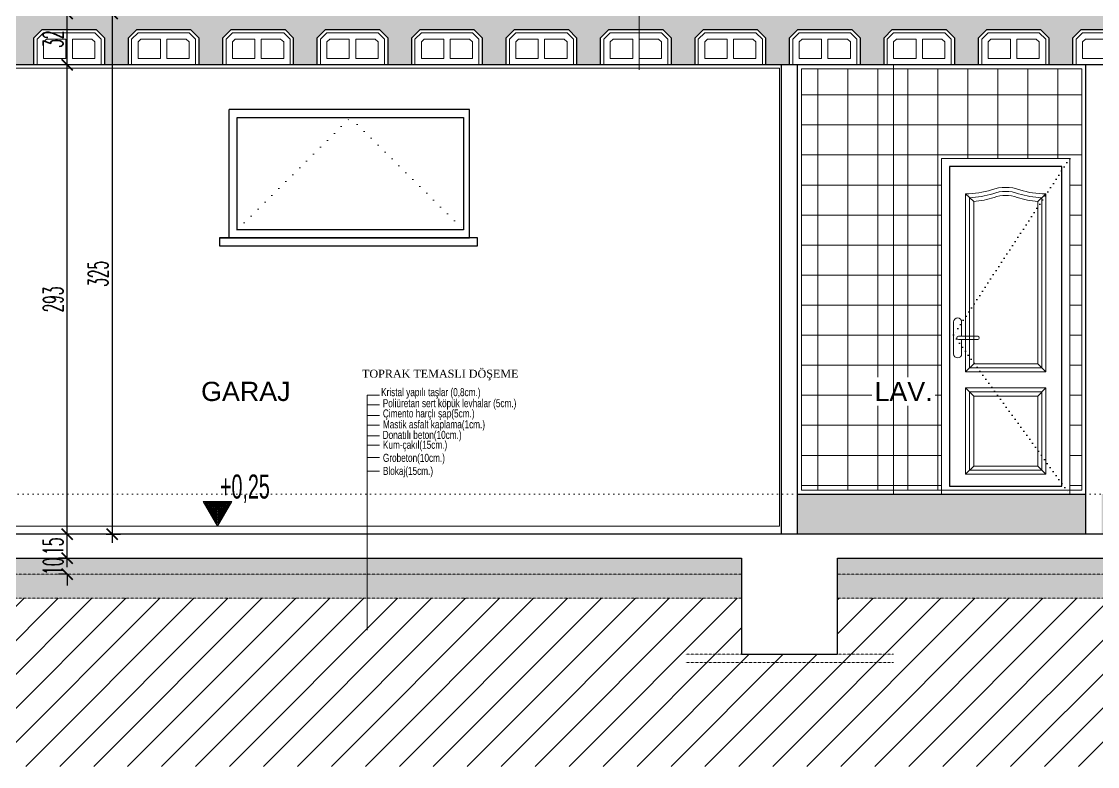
# Model space of a CAD drawing. Extents: x 775040 to 808375, y 4159409 to 4163651.
# Drawn here: x 791480 to 792152, y 4160091 to 4160556 of the extents above; entities that cross this region are included whole.
import ezdxf

# ---------------------------------------------------------------- set-up
doc = ezdxf.new("R2010")
doc.units = 0
doc.header["$MEASUREMENT"] = 0
doc.header["$PDMODE"] = 3
for name, pattern in [('ACAD_ISO07W100', [3, 0, -3]), ('DASHED2', [0.1875, 0.125, -0.0625]), ('DOT3', [0.06, 0, -0.06]), ('DUZ', [500, 500])]:
    doc.linetypes.add(name, pattern=pattern)
doc.layers.get('0').update_dxf_attribs({"linetype": 'DUZ'})
for name, color, linetype, lineweight in [('25yazi', 255, 'Continuous', 15), ('kapı', 3, 'Continuous', 9), ('P-HatchLight', 200, 'Continuous', 5), ('P-Levels', 240, 'Continuous', 20), ('P-Oklar', 31, 'Continuous', 18), ('Z_ duvar', 7, 'Continuous', 30), ('Z_asmolen', 53, 'Continuous', 9), ('Z_g3', 3, 'Continuous', 13), ('Z_g4', 4, 'Continuous', 15), ('Z_izdot', 42, 'ACAD_ISO07W100', 9), ('Z_iç ölçü dikey', 111, 'Continuous', 25), ('Z_kesit döşeme', 5, 'Continuous', 30), ('Z_kolon tarama', 171, 'Continuous', 5), ('Z_sıva', 241, 'Continuous', 5), ('Z_tarama', 8, 'Continuous', 5), ('Z_yazı', 4, 'Continuous', 20)]:
    doc.layers.add(name, color=color, linetype=linetype, lineweight=lineweight)
for name, color, linetype in [('GÖRÜNÜŞ7', 1, 'Continuous'), ('IZDOT', 3, 'DOT3'), ('kot', 4, 'Continuous'), ('pencere', 3, 'Continuous')]:
    doc.layers.add(name, color=color, linetype=linetype)
doc.styles.add('10', font='swisscl.ttf', dxfattribs={"height": 10})
doc.styles.add('50', font='swisscl.ttf', dxfattribs={"height": 50})
doc.styles.add('ARIAL', font='ariblk.ttf', dxfattribs={"height": 1})
doc.styles.add('OLCUIC', font='ROMANS.SHX', dxfattribs={"width": 0.5})
doc.styles.add('ÖLÇÜ', font='times.ttf', dxfattribs={"height": 15})
doc.dimstyles.new('ölçü 50', dxfattribs={"dimtxt": 12.5, "dimasz": 7, "dimexe": 5.3, "dimexo": 5, "dimgap": 2.5, "dimtad": 1, "dimdec": 0, "dimzin": 9, "dimdsep": 46, "dimtxsty": 'OLCUIC', "dimblk1": 'ARCHTICK', "dimblk2": 'ARCHTICK', "dimsah": 1, "dimcen": 0, "dimdle": 5.5, "dimadec": 0, "dimazin": 0, "dimtfac": 1, "dimtdec": 0, "dimtix": 1, "dimtofl": 0, "dimtmove": 1, "dimatfit": 3, "dimldrblk": 'ARCHTICK', "dimfxl": 0, "dimtolj": 1, "dimtzin": 0, "dimarcsym": 0})

# ---------------------------------------------------------------- blocks, each defined once
blk = doc.blocks.new('asbnm')
at = {"layer": 'Z_asmolen'}
for p, q in [((44128.83, -2548.34), (44123.66, -2553.51)), ((44123.66, -2570.34), (44123.66, -2553.51)), ((44129.66, -2550.34), (44125.66, -2554.34)), ((44162.49, -2548.34), (44128.83, -2548.34)), ((44161.66, -2550.34), (44129.66, -2550.34)), ((44161.66, -2550.34), (44165.66, -2554.34)), ((44162.49, -2548.34), (44167.66, -2553.51)), ((44167.66, -2570.34), (44167.66, -2553.51)), ((44187.83, -2548.34), (44182.66, -2553.51)), ((44182.66, -2570.34), (44182.66, -2553.51)), ((44188.66, -2550.34), (44184.66, -2554.34)), ((44221.49, -2548.34), (44187.83, -2548.34)), ((44220.66, -2550.34), (44188.66, -2550.34)), ((44220.66, -2550.34), (44224.66, -2554.34)), ((44221.49, -2548.34), (44226.66, -2553.51)), ((44226.66, -2570.34), (44226.66, -2553.51)), ((44125.66, -2570.34), (44125.66, -2554.34)), ((44131.43, -2554.34), (44129.66, -2556.07)), ((44129.66, -2566.34), (44129.66, -2556.07)), ((44143.66, -2554.34), (44131.43, -2554.34)), ((44143.66, -2554.34), (44143.66, -2566.34)), ((44159.76, -2554.34), (44147.66, -2554.34)), ((44147.66, -2554.34), (44147.66, -2566.34)), ((44159.76, -2554.34), (44161.66, -2556.01)), ((44161.66, -2566.34), (44161.66, -2556.01)), ((44165.66, -2570.34), (44165.66, -2554.34)), ((44184.66, -2570.34), (44184.66, -2554.34)), ((44190.43, -2554.34), (44188.66, -2556.07)), ((44188.66, -2566.34), (44188.66, -2556.07)), ((44202.66, -2554.34), (44190.43, -2554.34)), ((44202.66, -2554.34), (44202.66, -2566.34)), ((44218.76, -2554.34), (44206.66, -2554.34)), ((44206.66, -2554.34), (44206.66, -2566.34)), ((44218.76, -2554.34), (44220.66, -2556.01)), ((44220.66, -2566.34), (44220.66, -2556.01)), ((44224.66, -2570.34), (44224.66, -2554.34)), ((44143.66, -2566.34), (44129.66, -2566.34)), ((44161.66, -2566.34), (44147.66, -2566.34)), ((44202.66, -2566.34), (44188.66, -2566.34)), ((44220.66, -2566.34), (44206.66, -2566.34)), ((44167.66, -2570.34), (44123.66, -2570.34)), ((44226.66, -2570.34), (44182.66, -2570.34))]:
    blk.add_line(p, q, dxfattribs=at)
blk = doc.blocks.new('_ARCHTICK')
at = {"color": 0, "linetype": 'ByBlock', "const_width": 0.15}
blk.add_lwpolyline([(-0.5, -0.5), (0.5, 0.5)], dxfattribs=at)
blk = doc.blocks.new('*D1000')
at = {"layer": 'Defpoints', "color": 0, "linetype": 'Continuous', "transparency": 16777216}
for p in [(791508.57, 4160221.14), (791508.57, 4160221.14), (791508.57, 4160211.14)]:
    blk.add_point(p, dxfattribs=at)
at = {"layer": 'Z_iç ölçü dikey', "color": 0, "linetype": 'Continuous', "lineweight": -2, "transparency": 16777216}
for p, q in [((791508.57, 4160221.14), (791508.57, 4160228.14)), ((791508.57, 4160221.14), (791503.27, 4160221.14)), ((791508.57, 4160211.14), (791503.27, 4160211.14)), ((791508.57, 4160211.14), (791508.57, 4160204.14))]:
    blk.add_line(p, q, dxfattribs=at)
at = {"layer": 'Z_iç ölçü dikey', "color": 0, "linetype": 'Continuous', "lineweight": -2, "transparency": 16777216, "xscale": 7, "yscale": 7, "zscale": 7}
for p, rotation in [((791508.57, 4160221.14), 270), ((791508.57, 4160211.14), 90)]:
    blk.add_blockref('_ARCHTICK', p, dxfattribs=dict(at, rotation=rotation))
at = {"layer": 'Z_iç ölçü dikey', "color": 0, "linetype": 'Continuous', "transparency": 16777216, "insert": (791499.82, 4160216.14), "char_height": 12.5, "attachment_point": 5, "rotation": 90, "style": 'OLCUIC'}
blk.add_mtext('\\A1;10', dxfattribs=at)
blk = doc.blocks.new('*D1001')
at = {"layer": 'Defpoints', "color": 0, "linetype": 'Continuous', "transparency": 16777216}
for p in [(791508.57, 4160236.14), (791508.57, 4160236.14), (791508.57, 4160221.14)]:
    blk.add_point(p, dxfattribs=at)
at = {"layer": 'Z_iç ölçü dikey', "color": 0, "linetype": 'Continuous', "lineweight": -2, "transparency": 16777216}
for p, q in [((791508.57, 4160215.64), (791508.57, 4160241.64)), ((791508.57, 4160236.14), (791503.27, 4160236.14)), ((791508.57, 4160221.14), (791503.27, 4160221.14))]:
    blk.add_line(p, q, dxfattribs=at)
at = {"layer": 'Z_iç ölçü dikey', "color": 0, "linetype": 'Continuous', "lineweight": -2, "transparency": 16777216, "xscale": 7, "yscale": 7, "zscale": 7}
for p, rotation in [((791508.57, 4160236.14), 90), ((791508.57, 4160221.14), 270)]:
    blk.add_blockref('_ARCHTICK', p, dxfattribs=dict(at, rotation=rotation))
at = {"layer": 'Z_iç ölçü dikey', "color": 0, "linetype": 'Continuous', "transparency": 16777216, "insert": (791499.82, 4160228.64), "char_height": 12.5, "attachment_point": 5, "rotation": 90, "style": 'OLCUIC'}
blk.add_mtext('\\A1;15', dxfattribs=at)
blk = doc.blocks.new('*D1002')
at = {"layer": 'Defpoints', "color": 0, "linetype": 'Continuous', "transparency": 16777216}
for p in [(791508.57, 4160529.14), (791509.87, 4160529.14), (791508.57, 4160236.14)]:
    blk.add_point(p, dxfattribs=at)
at = {"layer": 'Z_iç ölçü dikey', "color": 0, "linetype": 'Continuous', "lineweight": -2, "transparency": 16777216}
for p, q in [((791508.57, 4160230.64), (791508.57, 4160534.64)), ((791508.57, 4160529.14), (791503.27, 4160529.14)), ((791508.57, 4160236.14), (791503.27, 4160236.14))]:
    blk.add_line(p, q, dxfattribs=at)
at = {"layer": 'Z_iç ölçü dikey', "color": 0, "linetype": 'Continuous', "lineweight": -2, "transparency": 16777216, "xscale": 7, "yscale": 7, "zscale": 7}
for p, rotation in [((791508.57, 4160529.14), 90), ((791508.57, 4160236.14), 270)]:
    blk.add_blockref('_ARCHTICK', p, dxfattribs=dict(at, rotation=rotation))
at = {"layer": 'Z_iç ölçü dikey', "color": 0, "linetype": 'Continuous', "transparency": 16777216, "insert": (791499.82, 4160382.64), "char_height": 12.5, "attachment_point": 5, "rotation": 90, "style": 'OLCUIC'}
blk.add_mtext('\\A1;293', dxfattribs=at)
blk = doc.blocks.new('*D1003')
at = {"layer": 'Defpoints', "color": 0, "linetype": 'Continuous', "transparency": 16777216}
for p in [(791508.57, 4160561.14), (791509.87, 4160561.14), (791509.87, 4160529.14)]:
    blk.add_point(p, dxfattribs=at)
at = {"layer": 'Z_iç ölçü dikey', "color": 0, "linetype": 'Continuous', "lineweight": -2, "transparency": 16777216}
for p, q in [((791508.57, 4160561.14), (791503.27, 4160561.14)), ((791508.57, 4160523.64), (791508.57, 4160566.64)), ((791508.57, 4160529.14), (791503.27, 4160529.14))]:
    blk.add_line(p, q, dxfattribs=at)
at = {"layer": 'Z_iç ölçü dikey', "color": 0, "linetype": 'Continuous', "lineweight": -2, "transparency": 16777216, "xscale": 7, "yscale": 7, "zscale": 7}
for p, rotation in [((791508.57, 4160561.14), 90), ((791508.57, 4160529.14), 270)]:
    blk.add_blockref('_ARCHTICK', p, dxfattribs=dict(at, rotation=rotation))
at = {"layer": 'Z_iç ölçü dikey', "color": 0, "linetype": 'Continuous', "transparency": 16777216, "insert": (791499.82, 4160545.14), "char_height": 12.5, "attachment_point": 5, "rotation": 90, "style": 'OLCUIC'}
blk.add_mtext('\\A1;32', dxfattribs=at)
blk = doc.blocks.new('KOTLAMAGORUNUS KESITTE')
at = {"layer": 'P-HatchLight'}
for points in [[(0.1521, 0.1484), (0.0722, 0.01), (-0.0077, 0.1484)], [(0.1434, 0.1434), (0.0722, 0.02), (0.0009, 0.1434)], [(0.1348, 0.1384), (0.0722, 0.03), (0.0096, 0.1384)], [(0.1261, 0.1334), (0.0722, 0.04), (0.0183, 0.1334)], [(0.1175, 0.1284), (0.0722, 0.05), (0.0269, 0.1284)], [(0.1088, 0.1234), (0.0722, 0.06), (0.0356, 0.1234)], [(0.1001, 0.1184), (0.0722, 0.07), (0.0442, 0.1184)], [(0.0915, 0.1134), (0.0722, 0.08), (0.0529, 0.1134)], [(0.0828, 0.1084), (0.0722, 0.09), (0.0616, 0.1084)], [(0.0742, 0.1034), (0.0722, 0.1), (0.0702, 0.1034)]]:
    blk.add_lwpolyline(points, close=True, dxfattribs=at)
at = {"layer": 'P-Oklar', "color": 2, "ltscale": 0.5}
blk.add_line((0, 0), (0.7795, 0), dxfattribs=at)
blk.add_lwpolyline([(-0.0164, 0.1534), (0.0722, 0), (0.1608, 0.1534)], close=True, dxfattribs=at)
at = {"layer": 'P-Levels', "color": 7, "style": '50', "width": 0.8}
blk.add_attdef('%%P0.00', (-0.0314, 0.1775), '', height=0.15, dxfattribs=at)
blk = doc.blocks.new('*D1283')
at = {"layer": 'Defpoints', "color": 0, "linetype": 'Continuous', "transparency": 16777216}
for p in [(791528.03, 4160561.14), (791528.03, 4160236.14), (791536.66, 4160236.14)]:
    blk.add_point(p, dxfattribs=at)
at = {"layer": 'Z_yazı', "color": 0, "linetype": 'Continuous', "lineweight": -2, "transparency": 16777216}
for p, q in [((791533.03, 4160561.14), (791541.96, 4160561.14)), ((791536.66, 4160566.64), (791536.66, 4160230.64)), ((791533.03, 4160236.14), (791541.96, 4160236.14))]:
    blk.add_line(p, q, dxfattribs=at)
at = {"layer": 'Z_yazı', "color": 0, "linetype": 'Continuous', "lineweight": -2, "transparency": 16777216, "xscale": 7, "yscale": 7, "zscale": 7}
for p, rotation in [((791536.66, 4160561.14), 90), ((791536.66, 4160236.14), 270)]:
    blk.add_blockref('_ARCHTICK', p, dxfattribs=dict(at, rotation=rotation))
at = {"layer": 'Z_yazı', "color": 0, "linetype": 'Continuous', "transparency": 16777216, "insert": (791527.91, 4160398.64), "char_height": 12.5, "attachment_point": 5, "rotation": 90, "style": 'OLCUIC'}
blk.add_mtext('\\A1;325', dxfattribs=at)

msp = doc.modelspace()

# ---------------------------------------------------------------- hatches: boundary and pattern name
at = {"layer": 'Z_kolon tarama'}
h = msp.add_hatch(dxfattribs=at)
h.set_pattern_fill('ANSI33', color=256, scale=15, style=0)
h.paths.add_polyline_path([(791865.96, 4160561.14), (791344.87, 4160561.14), (791344.87, 4160529.14), (791369.87, 4160529.14), (791369.87, 4160545.97), (791375.04, 4160551.14), (791408.69, 4160551.14), (791413.87, 4160545.97), (791413.87, 4160529.14), (791428.87, 4160529.14), (791428.87, 4160545.97), (791434.04, 4160551.14), (791467.69, 4160551.14), (791472.87, 4160545.97), (791472.87, 4160529.14), (791487.87, 4160529.14), (791487.87, 4160545.97), (791493.04, 4160551.14), (791526.69, 4160551.14), (791531.87, 4160545.97), (791531.87, 4160529.14), (791546.87, 4160529.14), (791546.87, 4160545.97), (791552.04, 4160551.14), (791585.69, 4160551.14), (791590.87, 4160545.97), (791590.87, 4160529.14), (791605.87, 4160529.14), (791605.87, 4160545.97), (791611.04, 4160551.14), (791644.69, 4160551.14), (791649.87, 4160545.97), (791649.87, 4160529.14), (791664.87, 4160529.14), (791664.87, 4160545.97), (791670.04, 4160551.14), (791703.69, 4160551.14), (791708.87, 4160545.97), (791708.87, 4160529.14), (791723.87, 4160529.14), (791723.87, 4160545.97), (791729.04, 4160551.14), (791762.69, 4160551.14), (791767.87, 4160545.97), (791767.87, 4160529.14), (791782.87, 4160529.14), (791782.87, 4160545.97), (791788.04, 4160551.14), (791821.69, 4160551.14), (791826.87, 4160545.97), (791826.87, 4160529.14), (791841.87, 4160529.14), (791841.87, 4160545.97), (791847.04, 4160551.14), (791865.96, 4160551.14)])
h = msp.add_hatch(dxfattribs=at)
h.set_pattern_fill('ANSI33', color=256, scale=15, style=0)
h.paths.add_polyline_path([(792336.31, 4160561.14), (791865.96, 4160561.14), (791865.96, 4160551.14), (791880.69, 4160551.14), (791885.87, 4160545.97), (791885.87, 4160529.14), (791900.87, 4160529.14), (791900.87, 4160545.97), (791906.04, 4160551.14), (791939.69, 4160551.14), (791944.87, 4160545.97), (791944.87, 4160529.14), (791959.87, 4160529.14), (791959.87, 4160545.97), (791965.04, 4160551.14), (791998.69, 4160551.14), (792003.87, 4160545.97), (792003.87, 4160529.14), (792018.87, 4160529.14), (792018.87, 4160545.97), (792024.04, 4160551.14), (792057.69, 4160551.14), (792062.87, 4160545.97), (792062.87, 4160529.14), (792077.87, 4160529.14), (792077.87, 4160545.97), (792083.04, 4160551.14), (792116.69, 4160551.14), (792121.87, 4160545.97), (792121.87, 4160529.14), (792136.87, 4160529.14), (792136.87, 4160545.97), (792142.04, 4160551.14), (792175.69, 4160551.14), (792180.87, 4160545.97), (792180.87, 4160529.14), (792195.87, 4160529.14), (792195.87, 4160545.97), (792201.04, 4160551.14), (792234.69, 4160551.14), (792239.87, 4160545.97), (792239.87, 4160529.14), (792254.87, 4160529.14), (792254.87, 4160545.97), (792260.04, 4160551.14), (792293.69, 4160551.14), (792298.87, 4160545.97), (792298.87, 4160529.14), (792336.31, 4160529.14)])
h.paths.add_polyline_path([(792262.15, 4160536.96), (792262.15, 4160553.33), (792243.4, 4160553.33), (792243.4, 4160536.96)], flags=25)
at = {"layer": 'Z_tarama'}
h = msp.add_hatch(dxfattribs=at)
h.set_pattern_fill('ANSI38', color=256, scale=30, style=0)
h.set_pattern_definition([(45, (-69547.51, -29927.1526), (-2.6516504294, 2.6516504294), []), (135, (-69547.51, -29927.1526), (-7.9549512883, 2.6516504294), [9.375, -5.625])])
h.paths.add_polyline_path([(792329.87, 4160261.14), (792154.87, 4160261.14), (792154.87, 4160236.14), (792329.87, 4160236.14)])
h.paths.add_polyline_path([(792144.87, 4160261.14), (791964.87, 4160261.14), (791964.87, 4160236.14), (792144.87, 4160236.14)])
h.paths.add_polyline_path([(793014.87, 4160261.14), (792372.87, 4160261.14), (792372.87, 4160236.14), (793014.87, 4160236.14)])
h.paths.add_polyline_path([(793389.87, 4160261.14), (793024.87, 4160261.14), (793024.87, 4160236.14), (793389.87, 4160236.14)])
h.paths.add_polyline_path([(793849.87, 4160261.14), (793844.37, 4160261.14), (793399.87, 4160261.14), (793399.87, 4160236.14), (793849.87, 4160236.14)])
at = {"layer": 'Z_tarama', "ltscale": 50}
h = msp.add_hatch(dxfattribs=at)
h.set_pattern_fill('AR-HBONE', color=256, scale=0.7, style=0)
h.set_pattern_definition([(45, (-69547.51, -29927.1526), (3e-16, 3.9597979746), [8.4, -2.8]), (135, (-69545.5302, -29925.1727), (3e-16, 3.9597979746), [8.4, -2.8])])
h.paths.add_polyline_path([(791929.87, 4160221.14), (791404.87, 4160221.14), (791404.87, 4160211.14), (791929.87, 4160211.14)])
h.paths.add_polyline_path([(792329.87, 4160221.14), (791989.87, 4160221.14), (791989.87, 4160211.14), (792329.87, 4160211.14)])
h.paths.add_polyline_path([(792989.87, 4160221.14), (792389.87, 4160221.14), (792389.87, 4160211.14), (792989.87, 4160211.14)])
h.paths.add_polyline_path([(793814.87, 4160221.14), (793049.87, 4160221.14), (793049.87, 4160211.14), (793814.87, 4160211.14)])
at = {"layer": 'Z_tarama'}
h = msp.add_hatch(dxfattribs=at)
h.set_pattern_fill('ANSI31', color=256, scale=120, style=0)
h.set_pattern_definition([(45, (-69547.51, -29927.153), (-10.60660172, 10.60660172), [])])
h.paths.add_polyline_path([(794344.22, 4160211.14), (793874.87, 4160211.14), (793874.87, 4160161.14), (793814.87, 4160161.14), (793814.87, 4160196.14), (793049.87, 4160196.14), (793049.87, 4160161.14), (792989.87, 4160161.14), (792989.87, 4160196.14), (792389.87, 4160196.14), (792389.87, 4160161.14), (792329.87, 4160161.14), (792329.87, 4160196.14), (791989.87, 4160196.14), (791989.87, 4160161.14), (791929.87, 4160161.14), (791929.87, 4160196.14), (791404.87, 4160196.14), (791404.87, 4160161.14), (791344.87, 4160161.14), (791344.87, 4160211.14), (790610.67, 4160211.14), (790610.67, 4160091.14), (794344.22, 4160091.14)])
at = {"layer": 'Z_tarama', "linetype": 'DASHED2'}
h = msp.add_hatch(dxfattribs=at)
h.set_pattern_fill('EARTH', color=256, scale=25, angle=45, style=0)
h.set_pattern_definition([(45, (-69547.51, -29927.1526), (9e-16, 8.838834765), [6.25, -6.25]), (45, (-69549.1674, -29925.495), (9e-16, 8.838834765), [6.25, -6.25]), (45, (-69550.8247, -29923.838), (9e-16, 8.838834765), [6.25, -6.25]), (135, (-69550.8247, -29922.733), (-8.838834765, 9e-16), [6.25, -6.25]), (135, (-69549.1674, -29921.076), (-8.838834765, 9e-16), [6.25, -6.25]), (135, (-69547.51, -29919.4186), (-8.838834765, 9e-16), [6.25, -6.25])])
h.paths.add_polyline_path([(793814.87, 4160211.14), (793049.87, 4160211.14), (793049.87, 4160196.14), (793814.87, 4160196.14)])
h.paths.add_polyline_path([(792989.87, 4160211.14), (792389.87, 4160211.14), (792389.87, 4160196.14), (792989.87, 4160196.14)])
h.paths.add_polyline_path([(792329.87, 4160211.14), (791989.87, 4160211.14), (791989.87, 4160196.14), (792329.87, 4160196.14)])
h.paths.add_polyline_path([(791929.87, 4160211.14), (791404.87, 4160211.14), (791404.87, 4160196.14), (791929.87, 4160196.14)])

# ---------------------------------------------------------------- linework, layer by layer
at = {"layer": 'GÖRÜNÜŞ7', "color": 21}
msp.add_lwpolyline([(792129.87, 4160266.14), (792129.87, 4160465.64), (792059.87, 4160465.64), (792059.87, 4160266.14), (792129.87, 4160266.14)], dxfattribs=at)
at = {"layer": 'IZDOT', "ltscale": 50}
msp.add_lwpolyline([(792134.87, 4160470.64), (792062.37, 4160360.48), (792134.87, 4160261.14)], dxfattribs=at)
at = {"layer": 'kapı', "color": 8}
for p, q in [((792069.87, 4160448.62), (792074.87, 4160443.79)), ((792119.87, 4160448.62), (792114.87, 4160443.79)), ((792062.37, 4160368.64), (792062.37, 4160348.64)), ((792067.37, 4160368.64), (792067.37, 4160359.64)), ((792065.37, 4160359.64), (792077.37, 4160359.64)), ((792065.37, 4160357.64), (792077.37, 4160357.64)), ((792067.37, 4160357.64), (792067.37, 4160348.64)), ((792074.87, 4160342.39), (792069.87, 4160337.39)), ((792114.87, 4160342.39), (792119.87, 4160337.39)), ((792074.87, 4160322.39), (792069.87, 4160327.39)), ((792114.87, 4160322.39), (792119.87, 4160327.39)), ((792074.87, 4160278.64), (792069.87, 4160273.64)), ((792114.87, 4160278.64), (792119.87, 4160273.64))]:
    msp.add_line(p, q, dxfattribs=at)
at = {"layer": 'kapı', "color": 4}
msp.add_lwpolyline([(792054.87, 4160261.14), (792134.87, 4160261.14), (792134.87, 4160470.64), (792054.87, 4160470.64), (792054.87, 4160261.14)], close=True, dxfattribs=at)
at = {"layer": 'kapı', "color": 8}
for points in [[(792069.87, 4160337.39), (792119.87, 4160337.39), (792119.87, 4160448.62, -0.080625), (792103.72, 4160451.04, 0.179597), (792086.02, 4160451.05, -0.080569), (792069.87, 4160448.62)], [(792074.87, 4160342.39), (792114.87, 4160342.39), (792114.87, 4160443.79, -0.058444), (792102.07, 4160446.32, 0.18226), (792087.66, 4160446.32, -0.058407), (792074.87, 4160443.79)]]:
    msp.add_lwpolyline(points, format="xyb", close=True, dxfattribs=at)
at = {"layer": 'kapı', "color": 9}
msp.add_lwpolyline([(792072.37, 4160339.89), (792117.37, 4160339.89), (792117.37, 4160446.15, -0.069005), (792102.9, 4160448.68, 0.180835), (792086.84, 4160448.68, -0.06896), (792072.37, 4160446.15)], format="xyb", close=True, dxfattribs=at)
at = {"layer": 'kapı', "color": 8}
msp.add_lwpolyline([(792069.87, 4160327.39), (792069.87, 4160273.64), (792119.87, 4160273.64), (792119.87, 4160327.39), (792069.87, 4160327.39)], dxfattribs=at)
at = {"layer": 'kapı', "color": 9}
msp.add_lwpolyline([(792072.37, 4160324.89), (792072.37, 4160276.14), (792117.37, 4160276.14), (792117.37, 4160324.89)], close=True, dxfattribs=at)
at = {"layer": 'kapı', "color": 8}
msp.add_lwpolyline([(792074.87, 4160322.39), (792074.87, 4160278.64), (792114.87, 4160278.64), (792114.87, 4160322.39)], close=True, dxfattribs=at)
for centre, radius, start, end in [((792064.87, 4160368.64), 2.5, 0, 180), ((792065.37, 4160358.64), 1, 90, 270), ((792077.37, 4160358.64), 1, 270, 90), ((792064.87, 4160348.64), 2.5, 180, 0)]:
    msp.add_arc(centre, radius, start, end, dxfattribs=at)
at = {"layer": 'pencere', "color": 5}
for p, q in [((791609.87, 4160421.14), (791609.87, 4160501.14)), ((791759.87, 4160501.14), (791609.87, 4160501.14)), ((791759.87, 4160421.14), (791759.87, 4160501.14)), ((791603.86, 4160421.14), (791759.87, 4160421.14)), ((791764.87, 4160421.14), (791603.86, 4160421.14)), ((791603.86, 4160421.14), (791603.86, 4160416.14)), ((791764.87, 4160416.14), (791764.87, 4160421.14)), ((791603.86, 4160416.14), (791764.87, 4160416.14))]:
    msp.add_line(p, q, dxfattribs=at)
at = {"layer": 'pencere', "color": 21}
for p, q in [((791614.87, 4160426.14), (791614.87, 4160496.14)), ((791614.87, 4160496.14), (791756.19, 4160496.14)), ((791756.19, 4160496.14), (791756.19, 4160426.14)), ((791756.19, 4160426.14), (791614.87, 4160426.14))]:
    msp.add_line(p, q, dxfattribs=at)
at = {"layer": 'Z_ duvar', "ltscale": 50}
for p, q in [((791954.87, 4160236.14), (791954.87, 4160529.14)), ((791964.87, 4160236.14), (791964.87, 4160529.14)), ((792144.87, 4160236.14), (792144.87, 4160529.14))]:
    msp.add_line(p, q, dxfattribs=at)
at = {"layer": 'Z_g3'}
for p, q in [((791865.96, 4160618.18), (791865.96, 4160525.91)), ((791703.64, 4160322.93), (791695.96, 4160322.93)), ((791695.96, 4160322.93), (791695.96, 4160176.14)), ((791703.64, 4160316.8), (791695.96, 4160316.8)), ((791703.64, 4160310.29), (791695.96, 4160310.29)), ((791703.64, 4160304.16), (791695.96, 4160304.16)), ((791703.64, 4160297.59), (791695.96, 4160297.59)), ((791703.64, 4160291.69), (791695.96, 4160291.69)), ((791703.64, 4160283.96), (791695.96, 4160283.96)), ((791703.64, 4160275.55), (791695.96, 4160275.55))]:
    msp.add_line(p, q, dxfattribs=at)
at = {"layer": 'Z_g4', "linetype": 'Continuous'}
msp.add_line((792024.87, 4160261.14), (792024.87, 4160529.14), dxfattribs=at)
at = {"layer": 'Z_izdot', "ltscale": 2}
for p, q in [((791614.87, 4160426.14), (791685.53, 4160496.14)), ((791685.53, 4160496.14), (791756.19, 4160426.14))]:
    msp.add_line(p, q, dxfattribs=at)
at = {"layer": 'Z_izdot'}
msp.add_line((797361.9, 4160261.14), (790665.92, 4160261.14), dxfattribs=at)
at = {"layer": 'Z_iç ölçü dikey', "color": 5, "linetype": 'Continuous'}
for p, q in [((791487.87, 4160545.97), (791493.04, 4160551.14)), ((791493.04, 4160551.14), (791526.69, 4160551.14)), ((791526.69, 4160551.14), (791531.87, 4160545.97)), ((791546.87, 4160545.97), (791552.04, 4160551.14)), ((791552.04, 4160551.14), (791585.69, 4160551.14)), ((791585.69, 4160551.14), (791590.87, 4160545.97)), ((791605.87, 4160545.97), (791611.04, 4160551.14)), ((791611.04, 4160551.14), (791644.69, 4160551.14)), ((791644.69, 4160551.14), (791649.87, 4160545.97)), ((791664.87, 4160545.97), (791670.04, 4160551.14)), ((791670.04, 4160551.14), (791703.69, 4160551.14)), ((791703.69, 4160551.14), (791708.87, 4160545.97)), ((791723.87, 4160545.97), (791729.04, 4160551.14)), ((791729.04, 4160551.14), (791762.69, 4160551.14)), ((791762.69, 4160551.14), (791767.87, 4160545.97)), ((791782.87, 4160545.97), (791788.04, 4160551.14)), ((791788.04, 4160551.14), (791821.69, 4160551.14)), ((791821.69, 4160551.14), (791826.87, 4160545.97)), ((791841.87, 4160545.97), (791847.04, 4160551.14)), ((791847.04, 4160551.14), (791880.69, 4160551.14)), ((791880.69, 4160551.14), (791885.87, 4160545.97)), ((791900.87, 4160545.97), (791906.04, 4160551.14)), ((791906.04, 4160551.14), (791939.69, 4160551.14)), ((791939.69, 4160551.14), (791944.87, 4160545.97)), ((791959.87, 4160545.97), (791965.04, 4160551.14)), ((791965.04, 4160551.14), (791998.69, 4160551.14)), ((791998.69, 4160551.14), (792003.87, 4160545.97)), ((792018.87, 4160545.97), (792024.04, 4160551.14)), ((792024.04, 4160551.14), (792057.69, 4160551.14)), ((792057.69, 4160551.14), (792062.87, 4160545.97)), ((792077.87, 4160545.97), (792083.04, 4160551.14)), ((792083.04, 4160551.14), (792116.69, 4160551.14)), ((792116.69, 4160551.14), (792121.87, 4160545.97)), ((792136.87, 4160545.97), (792142.04, 4160551.14)), ((792142.04, 4160551.14), (792175.69, 4160551.14)), ((791487.87, 4160529.14), (791487.87, 4160545.97)), ((791531.87, 4160545.97), (791531.87, 4160529.14)), ((791546.87, 4160529.14), (791546.87, 4160545.97)), ((791590.87, 4160545.97), (791590.87, 4160529.14)), ((791605.87, 4160529.14), (791605.87, 4160545.97)), ((791649.87, 4160545.97), (791649.87, 4160529.14)), ((791664.87, 4160529.14), (791664.87, 4160545.97)), ((791708.87, 4160545.97), (791708.87, 4160529.14)), ((791723.87, 4160529.14), (791723.87, 4160545.97)), ((791767.87, 4160545.97), (791767.87, 4160529.14)), ((791782.87, 4160529.14), (791782.87, 4160545.97)), ((791826.87, 4160545.97), (791826.87, 4160529.14)), ((791841.87, 4160529.14), (791841.87, 4160545.97)), ((791885.87, 4160545.97), (791885.87, 4160529.14)), ((791900.87, 4160529.14), (791900.87, 4160545.97)), ((791944.87, 4160545.97), (791944.87, 4160529.14)), ((791959.87, 4160529.14), (791959.87, 4160545.97)), ((792003.87, 4160545.97), (792003.87, 4160529.14)), ((792018.87, 4160529.14), (792018.87, 4160545.97)), ((792062.87, 4160545.97), (792062.87, 4160529.14)), ((792077.87, 4160529.14), (792077.87, 4160545.97)), ((792121.87, 4160545.97), (792121.87, 4160529.14)), ((792136.87, 4160529.14), (792136.87, 4160545.97)), ((791531.87, 4160529.14), (791487.87, 4160529.14)), ((791590.87, 4160529.14), (791546.87, 4160529.14)), ((791649.87, 4160529.14), (791605.87, 4160529.14)), ((791708.87, 4160529.14), (791664.87, 4160529.14)), ((791767.87, 4160529.14), (791723.87, 4160529.14)), ((791826.87, 4160529.14), (791782.87, 4160529.14)), ((791885.87, 4160529.14), (791841.87, 4160529.14)), ((791944.87, 4160529.14), (791900.87, 4160529.14)), ((792003.87, 4160529.14), (791959.87, 4160529.14)), ((792062.87, 4160529.14), (792018.87, 4160529.14)), ((792121.87, 4160529.14), (792077.87, 4160529.14)), ((792180.87, 4160529.14), (792136.87, 4160529.14))]:
    msp.add_line(p, q, dxfattribs=at)
at = {"layer": 'Z_kesit döşeme', "linetype": 'Continuous'}
msp.add_line((791964.87, 4160261.14), (792144.87, 4160261.14), dxfattribs=at)
for points in [[(792336.31, 4160529.14), (791344.87, 4160529.14), (791344.87, 4160561.14), (792336.31, 4160561.14)], [(793874.87, 4160236.14), (791344.87, 4160236.14), (791344.87, 4160161.14), (791404.87, 4160161.14), (791404.87, 4160221.14), (791929.87, 4160221.14), (791929.87, 4160161.14), (791989.87, 4160161.14), (791989.87, 4160221.14), (792329.87, 4160221.14), (792329.87, 4160161.14), (792389.87, 4160161.14), (792389.87, 4160221.14), (792989.87, 4160221.14), (792989.87, 4160161.14), (793049.87, 4160161.14), (793049.87, 4160221.14), (793814.87, 4160221.14), (793814.87, 4160161.14), (793874.87, 4160161.14)]]:
    msp.add_lwpolyline(points, close=True, dxfattribs=at)
at = {"layer": 'Z_sıva', "linetype": 'Continuous'}
for p, q in [((791371.87, 4160526.95), (791953.54, 4160526.95)), ((791953.54, 4160526.95), (791953.54, 4160262.8)), ((791953.54, 4160262.8), (791953.54, 4160241.14)), ((791374.87, 4160241.14), (791953.54, 4160241.14))]:
    msp.add_line(p, q, dxfattribs=at)
msp.add_lwpolyline([(792142.37, 4160526.64), (791967.37, 4160526.64), (791967.37, 4160263.64), (792142.37, 4160263.64)], close=True, dxfattribs=at)
at = {"layer": 'Z_tarama'}
for p, q in [((791977.49, 4160263.64), (791977.49, 4160526.64)), ((791996.24, 4160263.64), (791996.24, 4160526.64)), ((792014.99, 4160334.18), (792014.99, 4160526.64)), ((792033.74, 4160334.18), (792033.74, 4160526.64)), ((792052.49, 4160263.64), (792052.49, 4160526.64)), ((792071.24, 4160470.64), (792071.24, 4160526.64)), ((792089.99, 4160470.64), (792089.99, 4160526.64)), ((792108.74, 4160470.64), (792108.74, 4160526.64)), ((792127.49, 4160470.64), (792127.49, 4160526.64)), ((792024.87, 4160510.35), (791967.37, 4160510.35)), ((792142.37, 4160510.35), (792024.87, 4160510.35)), ((792024.87, 4160491.6), (791967.37, 4160491.6)), ((792142.37, 4160491.6), (792024.87, 4160491.6)), ((792024.87, 4160472.85), (791967.37, 4160472.85)), ((792142.37, 4160472.85), (792024.87, 4160472.85)), ((792024.87, 4160454.1), (791967.37, 4160454.1)), ((792054.87, 4160454.1), (792024.87, 4160454.1)), ((792142.37, 4160454.1), (792134.87, 4160454.1)), ((792024.87, 4160435.35), (791967.37, 4160435.35)), ((792054.87, 4160435.35), (792024.87, 4160435.35)), ((792142.37, 4160435.35), (792134.87, 4160435.35)), ((792024.87, 4160416.6), (791967.37, 4160416.6)), ((792054.87, 4160416.6), (792024.87, 4160416.6)), ((792142.37, 4160416.6), (792134.87, 4160416.6)), ((792024.87, 4160397.85), (791967.37, 4160397.85)), ((792054.87, 4160397.85), (792024.87, 4160397.85)), ((792142.37, 4160397.85), (792134.87, 4160397.85)), ((792024.87, 4160379.1), (791967.37, 4160379.1)), ((792054.87, 4160379.1), (792024.87, 4160379.1)), ((792142.37, 4160379.1), (792134.87, 4160379.1)), ((792024.87, 4160360.35), (791967.37, 4160360.35)), ((792054.87, 4160360.35), (792024.87, 4160360.35)), ((792142.37, 4160360.35), (792134.87, 4160360.35)), ((792024.87, 4160341.6), (791967.37, 4160341.6)), ((792054.87, 4160341.6), (792024.87, 4160341.6)), ((792142.37, 4160341.6), (792134.87, 4160341.6)), ((792011.25, 4160322.85), (791967.37, 4160322.85)), ((792054.87, 4160322.85), (792050.9, 4160322.85)), ((792142.37, 4160322.85), (792134.87, 4160322.85)), ((792014.99, 4160263.64), (792014.99, 4160316.18)), ((792033.74, 4160263.64), (792033.74, 4160316.18)), ((792024.87, 4160304.1), (791967.37, 4160304.1)), ((792054.87, 4160304.1), (792024.87, 4160304.1)), ((792142.37, 4160304.1), (792134.87, 4160304.1)), ((792024.87, 4160285.35), (791967.37, 4160285.35)), ((792054.87, 4160285.35), (792024.87, 4160285.35)), ((792142.37, 4160285.35), (792134.87, 4160285.35)), ((792024.87, 4160266.6), (791967.37, 4160266.6)), ((792054.87, 4160266.6), (792024.87, 4160266.6)), ((792142.37, 4160266.6), (792134.87, 4160266.6))]:
    msp.add_line(p, q, dxfattribs=at)
at = {"layer": 'Z_tarama', "linetype": 'DASHED2'}
for p, q in [((791929.87, 4160211.14), (791404.87, 4160211.14)), ((792329.87, 4160211.14), (791989.87, 4160211.14)), ((791929.87, 4160196.14), (791404.87, 4160196.14)), ((792329.87, 4160196.14), (791989.87, 4160196.14))]:
    msp.add_line(p, q, dxfattribs=at)
for points in [[(792024.74, 4160161.14), (791895, 4160161.14)], [(792024.74, 4160156.14), (791895, 4160156.14)]]:
    msp.add_lwpolyline(points, dxfattribs=at)

# ---------------------------------------------------------------- block references
at = {"layer": 'kapı'}
for p in [(747364.21, 4163099.48), (747482.21, 4163099.48), (747600.21, 4163099.48), (747718.21, 4163099.48), (747836.21, 4163099.48), (747954.21, 4163099.48)]:
    msp.add_blockref('asbnm', p, dxfattribs=at)
at = {"layer": 'kot'}
ref = msp.add_blockref('KOTLAMAGORUNUS KESITTE', (791595.31, 4160241.14), dxfattribs=dict(at, xscale=100, yscale=100, zscale=100))
ref.add_attrib('%%P0.00', '+0,25', (791604.07, 4160258.37), dxfattribs={"layer": '25yazi', "height": 15, "style": '50', "width": 0.8})

# ---------------------------------------------------------------- texts
at = {"layer": 'Z_g3', "style": 'ÖLÇÜ'}
msp.add_text('TOPRAK TEMASLI DÖŞEME', height=5, dxfattribs=at).set_placement((791692.79, 4160333.81))
at = {"layer": 'Z_g3', "ltscale": 0.8, "style": '10'}
for s, p in [('Kristal yapılı taşlar (0,8cm.)', (791704.73, 4160322.29)), ('Poliüretan sert köpük levhalar (5cm.)', (791705.75, 4160315.4)), ('Çimento harçlı şap(5cm.)', (791705.84, 4160309.03)), ('Mastik asfalt kaplama(1cm.)', (791705.85, 4160302.21)), ('Donatılı beton(10cm.)', (791705.73, 4160295.62)), ('Kum-çakıl(15cm.)', (791705.87, 4160289.45)), ('Grobeton(10cm.)', (791705.86, 4160281.28)), ('Blokaj(15cm.)', (791705.86, 4160273.16))]:
    msp.add_text(s, height=5, dxfattribs=at).set_placement(p)
at = {"layer": 'Z_yazı', "linetype": 'Continuous', "char_height": 12, "width": 299.1378, "attachment_point": 5, "style": 'ARIAL'}
for s, insert in [('{\\fArial|b0|i0|c162|p34;GARAJ}', (791620.22, 4160325.18)), ('{\\fArial|b0|i0|c162|p34;LAV.}', (792031.08, 4160325.18))]:
    msp.add_mtext(s, dxfattribs=dict(at, insert=insert))

# ---------------------------------------------------------------- dimensions: what is measured, and where the dimension line sits
at = {"layer": 'Z_iç ölçü dikey', "linetype": 'Continuous'}
for base, p1, p2, picture, middle in [((791508.57, 4160561.14), (791509.87, 4160529.14), (791509.87, 4160561.14), '*D1003', (791499.82, 4160545.14)), ((791508.57, 4160529.14), (791508.57, 4160236.14), (791509.87, 4160529.14), '*D1002', (791499.82, 4160382.64)), ((791508.57, 4160236.14), (791508.57, 4160221.14), (791508.57, 4160236.14), '*D1001', (791499.82, 4160228.64)), ((791508.57, 4160221.14), (791508.57, 4160211.14), (791508.57, 4160221.14), '*D1000', (791499.82, 4160216.14))]:
    dim = msp.add_linear_dim(base=base, p1=p1, p2=p2, angle=90, dimstyle='ölçü 50', override={"dimfxl": 8}, dxfattribs=at)
    dim.commit()
    dim.dimension.update_dxf_attribs({"geometry": picture, "text_midpoint": middle})
at = {"layer": 'Z_yazı', "color": 5, "linetype": 'Continuous'}
dim = msp.add_linear_dim(base=(791536.66, 4160236.14), p1=(791528.03, 4160561.14), p2=(791528.03, 4160236.14), angle=90, dimstyle='ölçü 50', override={"dimfxl": 30}, dxfattribs=at)
dim.commit()
dim.dimension.update_dxf_attribs({"geometry": '*D1283', "text_midpoint": (791527.91, 4160398.64)})

doc.saveas('drawing.dxf')
